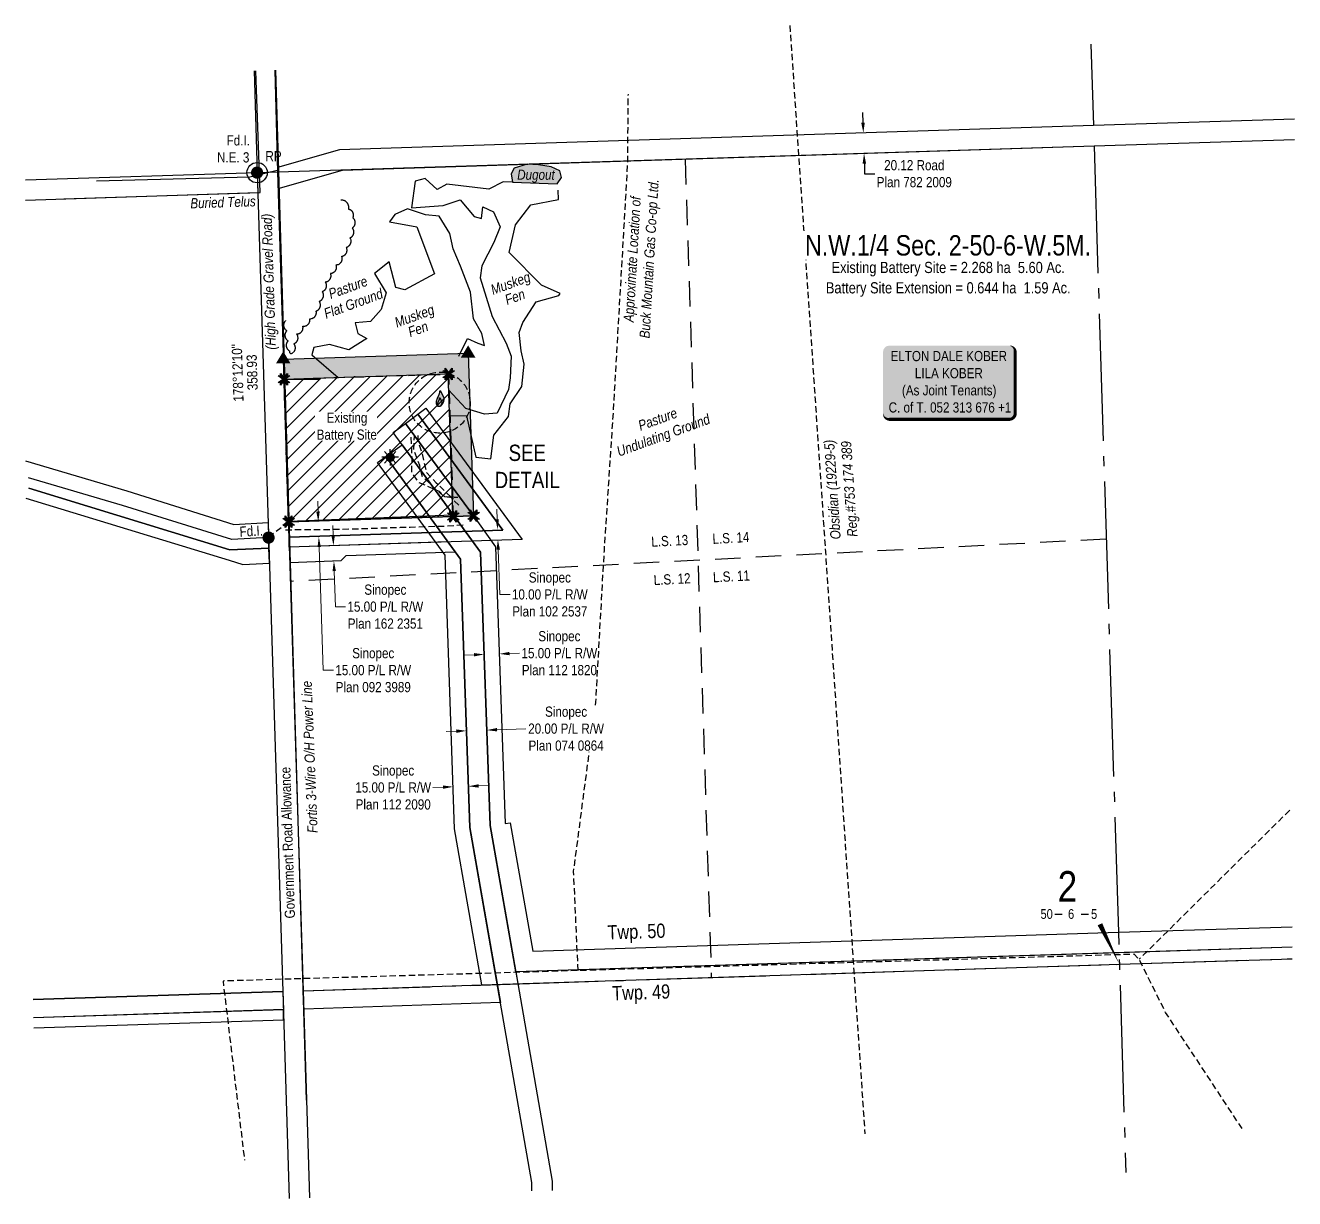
# Model space of a CAD drawing. Extents: x 644503 to 652397, y 5905214 to 5913330.
# Drawn here: x 647602 to 648850, y 5906292 to 5907445 of the extents above; entities that cross this region are included whole.
import ezdxf
from ezdxf.enums import TextEntityAlignment as Align

# ---------------------------------------------------------------- set-up
doc = ezdxf.new("R2010")
doc.units = 0
doc.header["$LTSCALE"] = 5
doc.header["$PDSIZE"] = 0.5
for name, pattern in [('0', [1, 1, 0]), ('foc-ACCESSROAD', [3.75, 2.5, -1.25]), ('foc-LSD', [8, 5, -3]), ('foc-QUARTERLINE', [33, 25, -3, 2, -3]), ('foc-TIELINE', [1.875, 1.25, -0.625]), ('UG_PIPE', [1.875, 1.25, -0.625])]:
    doc.linetypes.add(name, pattern=pattern)
for name, color, linetype in [('10', 1, 'Continuous'), ('35', 37, 'Continuous'), ('9', 3, 'Continuous'), ('AS-FENCE', 48, 'foc-FENCE'), ('AS-OWNER', 7, 'Continuous'), ('AS-PIPE-UG', 44, 'UG_PIPE'), ('AS-PIPE-UG-T', 44, 'Continuous'), ('AS-POWER', 104, 'foc-POWER'), ('AS-SYMBOL', 7, 'Continuous'), ('AS-TELEPHONE', 224, 'foc-TEL'), ('AS-TELEPHONE-T', 224, 'Continuous'), ('C-RW', 13, 'Continuous'), ('C-SYMBOL', 7, 'Continuous'), ('C-WS', 13, 'foc-ACCESSROAD'), ('C-WS-S', 13, 'Continuous'), ('D-TXT', 6, 'Continuous'), ('DETAIL-T', 7, 'Continuous'), ('L-AREAREQUIRED', 7, 'Continuous'), ('L-BD', 7, 'Continuous'), ('L-MON', 1, 'Continuous'), ('L-ROAD-T', 7, 'Continuous'), ('L-SEC', 7, 'Continuous'), ('L-SECLBL', 7, 'Continuous'), ('L-SECQ', 8, 'foc-QUARTERLINE'), ('L-SECTION-LSD', 7, 'foc-LSD'), ('L-TIE', 7, 'foc-TIELINE'), ('L-TITLEDB', 4, 'Continuous'), ('L-TITLEDB-T', 4, 'Continuous'), ('P-BUFFER-PURPLE', 187, 'foc-TIELINE'), ('P-PROPOSED', 10, 'Continuous'), ('P-PROPOSED-EXISTING-H', 59, 'Continuous'), ('P-PROPOSED-H', 21, 'Continuous'), ('T-BUSH', 110, '0'), ('T-BUSH-T', 110, 'Continuous'), ('T-WATER', 160, 'Continuous'), ('T-WATER-H', 133, 'Continuous'), ('T-WATER-T', 170, 'Continuous'), ('WETLAND', 143, 'Continuous')]:
    doc.layers.add(name, color=color, linetype=linetype)
for name, color, linetype, lineweight in [('C-AR-T', 13, 'Continuous', 9), ('C-WS-T', 13, 'Continuous', 9), ('T-TEXT', 48, 'Continuous', 18)]:
    doc.layers.add(name, color=color, linetype=linetype, lineweight=lineweight)
doc.styles.add('100L', font='ARIALN.TTF', dxfattribs={"height": 11})
doc.styles.add('175L', font='ARIALN.TTF', dxfattribs={"height": 20})
doc.styles.add('80', font='ARIALN.TTF', dxfattribs={"height": 10})
doc.styles.add('80CG', font='ARIALN.TTF', dxfattribs={"height": 10})
doc.styles.add('80L', font='ARIALN.TTF', dxfattribs={"height": 10})
doc.styles.add('80LS', font='ARIALNI.TTF', dxfattribs={"height": 10})
doc.styles.add('foc-LtypeFont', font='ARIALN.TTF', dxfattribs={"height": 7.35})
doc.styles.add('SIMPLEX', font='ARIALN.TTF')
doc.linetypes.add('foc-FENCE', pattern='A,10,-1,["X",foc-LtypeFont,S=0.2,R=0,X=-0.625,Y=-0.75],-1.24', length=12.24)
doc.linetypes.add('foc-POWER', pattern='A,6,-1,["P",foc-LtypeFont,S=0.2,R=0,X=-0.625,Y=-0.75],-1.24,4', length=12.24)
doc.linetypes.add('foc-POWER-NOLINE', pattern='A,0,-4,["P",foc-LtypeFont,S=0.2,R=0,X=-0.625,Y=-0.75],-8.24', length=12.24)
doc.linetypes.add('foc-TEL', pattern='A,2,-1,["T",foc-LtypeFont,S=0.2,R=0,X=-0.425,Y=-0.75],-1.24,8', length=12.24)
doc.dimstyles.new('Compass 5 000', dxfattribs={"dimscale": 5, "dimtxt": 9, "dimasz": 2, "dimexe": 0.2, "dimexo": 0.0625, "dimgap": 0.5, "dimtad": 0, "dimtih": 1, "dimtoh": 1, "dimzin": 0, "dimdsep": 46, "dimtxsty": '80CG', "dimcen": 0.1, "dimse1": 1, "dimse2": 1, "dimclrd": 256, "dimclrt": 256, "dimaunit": 1, "dimadec": 4, "dimazin": 0, "dimtfac": 0.06, "dimtofl": 0, "dimtmove": 0, "dimatfit": 1, "dimfxl": 0.2, "dimtolj": 1, "dimtzin": 0, "dimlwd": -1, "dimarcsym": 0})

# ---------------------------------------------------------------- blocks, each defined once
blk = doc.blocks.new('GAS')
h = blk.add_hatch(color=255)
h.dxf.hatch_style = 1
edge = h.paths.add_edge_path()
edge.add_arc((0, 0), 0.9, 0, 360)
for p, q in [((-0.81, 0), (-1.62, 0)), ((-0.57, 0.57), (-1.14, 1.14)), ((0, 0.81), (0, 1.62)), ((0.57, 0.57), (1.14, 1.14)), ((1.62, 0), (0.81, 0)), ((-0.57, -0.57), (-1.14, -1.14)), ((0, -0.81), (0, -1.62)), ((1.14, -1.14), (0.57, -0.57))]:
    blk.add_line(p, q)
blk.add_circle((0, 0), 0.8)
blk = doc.blocks.new('*D370')
at = {"layer": 'C-AR-T', "transparency": 16777216}
for p, q in [((648042.8, 5906826.3), (648032.8, 5906826)), ((648077.7, 5906827.6), (648087.6, 5906827.9))]:
    blk.add_line(p, q, dxfattribs=at)
for points in [[(648077.6, 5906829.2), (648077.7, 5906825.9), (648067.7, 5906827.2)], [(648042.7, 5906828), (648042.8, 5906824.7), (648052.8, 5906826.7)]]:
    blk.add_solid(points, dxfattribs=at)
at = {"layer": 'Defpoints', "color": 0, "transparency": 16777216}
for p in [(648052.8, 5906826.7), (648053.8, 5906796.2), (648068.7, 5906796.7)]:
    blk.add_point(p, dxfattribs=at)
at = {"layer": 'C-AR-T', "transparency": 16777216, "insert": (648126.7, 5906827.9), "char_height": 10, "attachment_point": 5, "style": '80CG'}
blk.add_mtext('\\A1;Sinopec\\P15.00 P/L R/W\\PPlan 112 1820', dxfattribs=at)
blk = doc.blocks.new('*D371')
at = {"layer": 'C-AR-T', "transparency": 16777216}
for p, q in [((648065.4, 5906752.7), (648093.8, 5906753.7)), ((648025.3, 5906751.3), (648015.4, 5906750.9))]:
    blk.add_line(p, q, dxfattribs=at)
for points in [[(648065.3, 5906754.4), (648065.4, 5906751), (648055.4, 5906752.3)], [(648025.3, 5906753), (648025.4, 5906749.6), (648035.3, 5906751.6)]]:
    blk.add_solid(points, dxfattribs=at)
at = {"layer": 'Defpoints', "color": 0, "transparency": 16777216}
for p in [(648035.3, 5906751.6), (648035.9, 5906734.9), (648056, 5906735.6)]:
    blk.add_point(p, dxfattribs=at)
at = {"layer": 'C-AR-T', "transparency": 16777216, "insert": (648133.3, 5906753.7), "char_height": 10, "attachment_point": 5, "style": '80CG', "bg_fill": 3, "box_fill_scale": 1.1, "bg_fill_color": 256, "bg_fill_true_color": 13158600, "bg_fill_transparency": 0}
blk.add_mtext('\\A1;Sinopec\\P20.00 P/L R/W\\PPlan 074 0864', dxfattribs=at)
blk = doc.blocks.new('*D372')
at = {"layer": 'C-AR-T', "transparency": 16777216}
for p, q in [((648012.4, 5906696.2), (648002.4, 5906695.9)), ((648047.3, 5906697.4), (648057.2, 5906697.8))]:
    blk.add_line(p, q, dxfattribs=at)
for points in [[(648012.3, 5906697.9), (648012.4, 5906694.6), (648022.4, 5906696.6)], [(648047.2, 5906699.1), (648047.3, 5906695.8), (648037.3, 5906697.1)]]:
    blk.add_solid(points, dxfattribs=at)
at = {"layer": 'Defpoints', "color": 0, "transparency": 16777216}
for p in [(648022.4, 5906696.6), (648023.3, 5906669.4), (648038.2, 5906670)]:
    blk.add_point(p, dxfattribs=at)
at = {"layer": 'C-AR-T', "transparency": 16777216, "insert": (647963.3, 5906695.9), "char_height": 10, "attachment_point": 5, "style": '80CG'}
blk.add_mtext('\\A1;Sinopec\\P15.00 P/L R/W\\PPlan 112 2090', dxfattribs=at)
blk = doc.blocks.new('*D373')
at = {"layer": 'C-AR-T', "transparency": 16777216}
for p, q in [((647889.4, 5906967.2), (647889.1, 5906977.2)), ((647890.6, 5906932.2), (647894.6, 5906811.2)), ((647894.6, 5906811.2), (647904.6, 5906811.2))]:
    blk.add_line(p, q, dxfattribs=at)
for points in [[(647891.1, 5906967.2), (647887.7, 5906967.1), (647889.7, 5906957.2)], [(647892.2, 5906932.3), (647888.9, 5906932.2), (647890.2, 5906942.2)]]:
    blk.add_solid(points, dxfattribs=at)
at = {"layer": 'Defpoints', "color": 0, "transparency": 16777216}
for p in [(647960.1, 5906959.5), (647890.2, 5906942.2), (647960.6, 5906944.6)]:
    blk.add_point(p, dxfattribs=at)
at = {"layer": 'C-AR-T', "transparency": 16777216, "insert": (647943.7, 5906811.2), "char_height": 10, "attachment_point": 5, "style": '80CG'}
blk.add_mtext('\\A1;Sinopec\\P15.00 P/L R/W\\PPlan 092 3989', dxfattribs=at)
blk = doc.blocks.new('*D374')
at = {"layer": 'C-AR-T', "transparency": 16777216}
for p, q in [((648065.5, 5906959.4), (648065.2, 5906969.4)), ((648066.6, 5906929.5), (648068.2, 5906885.6)), ((648068.2, 5906885.6), (648078.2, 5906885.6))]:
    blk.add_line(p, q, dxfattribs=at)
for points in [[(648067.2, 5906959.4), (648063.9, 5906959.3), (648065.9, 5906949.4)], [(648068.3, 5906929.6), (648064.9, 5906929.5), (648066.2, 5906939.5)]]:
    blk.add_solid(points, dxfattribs=at)
at = {"layer": 'Defpoints', "color": 0, "transparency": 16777216}
for p in [(648004.5, 5906947.2), (648004.8, 5906937.3), (648066.2, 5906939.5)]:
    blk.add_point(p, dxfattribs=at)
at = {"layer": 'C-AR-T', "transparency": 16777216, "insert": (648117.3, 5906885.6), "char_height": 10, "attachment_point": 5, "style": '80CG'}
blk.add_mtext('\\A1;Sinopec\\P10.00 P/L R/W\\PPlan 102 2537', dxfattribs=at)
blk = doc.blocks.new('fdia')
at = {"color": 255, "const_width": 1}
blk.add_lwpolyline([(-0.5, 0, 1), (0.5, 0, 1)], format="xyb", close=True, dxfattribs=at)
blk = doc.blocks.new('Fdiaa')
blk.add_blockref('fdia', (0, 0))
blk = doc.blocks.new('fdib')
at = {"color": 1, "const_width": 1.6}
blk.add_lwpolyline([(-0.4, 0, 1), (0.4, 0, 1)], format="xyb", close=True, dxfattribs=at)
at = {"color": 1}
blk.add_circle((0, 0), 0.8, dxfattribs=at)
blk = doc.blocks.new('Fdibb')
blk.add_blockref('fdib', (0, 0))
blk = doc.blocks.new('fdicc')
for name in ['Fdibb', 'Fdiaa']:
    blk.add_blockref(name, (0, 0))
blk = doc.blocks.new('FDI')
blk.add_blockref('fdicc', (0, 0))
blk = doc.blocks.new('L-SECLBL')
at = {"layer": '9', "color": 7}
for p, q in [((-5.1, -27.8), (-12.3, -27.8)), ((20.7, -27.8), (13.5, -27.8))]:
    blk.add_line(p, q, dxfattribs=at)
at = {"layer": '10', "color": 2, "style": 'SIMPLEX'}
blk.add_attdef('SEC', text='', height=30, dxfattribs=at).set_placement((0, 0), align=Align.MIDDLE)
at = {"layer": '10', "color": 5, "style": '80L'}
blk.add_attdef('TWP', text='', height=9.5, dxfattribs=at).set_placement((-14.4, -27.4), align=Align.MIDDLE_RIGHT)
blk.add_attdef('RGE', text='', height=9.5, dxfattribs=at).set_placement((3.6, -27.4), align=Align.MIDDLE_CENTER)
blk.add_attdef('MER', text='', height=9.5, dxfattribs=at).set_placement((23.2, -27.4), align=Align.MIDDLE_LEFT)
blk = doc.blocks.new('*U380')
h = blk.add_hatch(color=59)
edge = h.paths.add_edge_path()
edge.add_line((-59, -37), (59, -37))
edge.add_arc((59, -31), 6, 270, 360)
edge.add_line((65, -31), (65, 29.5))
edge.add_arc((59, 29.5), 6, 0, 90)
edge.add_line((59, 35.5), (-59, 35.5))
edge.add_arc((-59, 29.5), 6, 90, 180)
edge.add_line((-65, 29.5), (-65, -31))
edge.add_arc((-59, -31), 6, 180, 270)
at = {"color": 1, "flags": 128}
blk.add_lwpolyline([(-59, -37, 3, 3, 0), (59, -37, 3, 3, 0.414214), (65, -31, 3, 3, 0), (65, 29.5, 3, 0, 0.414214), (59, 35.5, 0, 0, 0), (-59, 35.5, 0, 0, 0.414214), (-65, 29.5, 0, 0, 0), (-65, -31, 0, 3, 0.414214)], format="xyseb", close=True, dxfattribs=at)
blk.add_lwpolyline([(-47.7, -11.7, 0, 7.5, 0), (0, 0, 0, 0, 0)], format="xyseb", dxfattribs=at)
at = {"color": 1, "style": '80'}
blk.add_attdef('ENTER_TEXT_001', (-36, -5), '', height=10, dxfattribs=at)
blk = doc.blocks.new('*D381')
at = {"layer": 'C-AR-T', "transparency": 16777216}
for p, q in [((647904.2, 5906943.4), (647903.9, 5906953.4)), ((647905.4, 5906908.6), (647906.5, 5906873.6)), ((647906.5, 5906873.6), (647916.5, 5906873.6))]:
    blk.add_line(p, q, dxfattribs=at)
for points in [[(647905.9, 5906943.4), (647902.6, 5906943.3), (647904.6, 5906933.4)], [(647907, 5906908.6), (647903.7, 5906908.5), (647905, 5906918.6)]]:
    blk.add_solid(points, dxfattribs=at)
at = {"layer": 'Defpoints', "color": 0, "transparency": 16777216}
for p in [(647899.3, 5906933.2), (647899.8, 5906918.4), (647905, 5906918.6)]:
    blk.add_point(p, dxfattribs=at)
at = {"layer": 'C-AR-T', "transparency": 16777216, "insert": (647955.6, 5906873.6), "char_height": 10, "attachment_point": 5, "style": '80CG'}
blk.add_mtext('\\A1;Sinopec\\P15.00 P/L R/W\\PPlan 162 2351', dxfattribs=at)
blk = doc.blocks.new('*U392')
at = {"layer": '35', "color": 3}
blk.add_circle((0, 0), 10, dxfattribs=at)
at = {"layer": '35', "color": 3, "style": '80'}
blk.add_attdef('RP_001', (8.2, 11.2), '', height=10, dxfattribs=at)
blk = doc.blocks.new('*D393')
at = {"layer": 'Defpoints', "color": 0, "transparency": 16777216}
for p in [(648414.3, 5907338.8), (648414.9, 5907318.7), (648426.2, 5907319.1)]:
    blk.add_point(p, dxfattribs=at)
at = {"layer": 'L-TITLEDB-T', "transparency": 16777216}
for p, q in [((648425.2, 5907349.2), (648424.9, 5907359.2)), ((648426.5, 5907309.1), (648426.8, 5907299.1)), ((648426.8, 5907299.1), (648436.8, 5907299.1))]:
    blk.add_line(p, q, dxfattribs=at)
for points in [[(648426.9, 5907349.2), (648423.5, 5907349.1), (648425.5, 5907339.2)], [(648428.2, 5907309.1), (648424.8, 5907309), (648426.2, 5907319.1)]]:
    blk.add_solid(points, dxfattribs=at)
at = {"layer": 'L-TITLEDB-T', "transparency": 16777216, "insert": (648475.6, 5907299.1), "char_height": 10, "attachment_point": 5, "style": '80CG'}
blk.add_mtext('\\A1;20.12 Road\\PPlan 782 2009', dxfattribs=at)
blk = doc.blocks.new('FLARE')
h = blk.add_hatch(color=255)
h.dxf.hatch_style = 1
h.paths.add_polyline_path([(0.16, 2.41, 0.114147), (0.13, 2.43), (0.11, 2.44, 0.261551), (0.01, 2.42), (0, 2.41, 0.131268), (-0.03, 2.37), (-0.04, 2.35, 0.041497), (-0.05, 2.33), (-0.05, 2.29, 0.015174), (-0.05, 2.29), (-0.06, 2.24, 0.004376), (-0.06, 2.24), (-0.07, 2.18), (-0.08, 2.11), (-0.09, 2.05), (-0.1, 1.98), (-0.12, 1.91), (-0.14, 1.83), (-0.17, 1.76), (-0.19, 1.68), (-0.22, 1.61), (-0.26, 1.53), (-0.29, 1.46), (-0.32, 1.39), (-0.36, 1.32), (-0.39, 1.25, 0.000505), (-0.39, 1.25), (-0.43, 1.18, 0.002398), (-0.43, 1.18), (-0.46, 1.1, 0.004177), (-0.46, 1.1), (-0.5, 1.03, 0.005735), (-0.5, 1.03), (-0.53, 0.95, 0.006994), (-0.53, 0.95), (-0.56, 0.87, 0.00791), (-0.57, 0.87), (-0.6, 0.78, 0.008323), (-0.6, 0.78), (-0.63, 0.69, 0.008095), (-0.63, 0.68), (-0.66, 0.59, 0.008067), (-0.66, 0.59), (-0.68, 0.49, 0.008387), (-0.68, 0.49), (-0.7, 0.39, 0.009056), (-0.71, 0.38), (-0.72, 0.28, 0.010123), (-0.72, 0.28), (-0.74, 0.18, 0.011689), (-0.74, 0.18), (-0.75, 0.08, 0.013925), (-0.75, 0.08), (-0.75, -0.02, 0.016488), (-0.75, -0.02), (-0.75, -0.11, 0.017255), (-0.75, -0.12), (-0.74, -0.2, 0.01735), (-0.74, -0.2), (-0.73, -0.28, 0.017311), (-0.73, -0.29), (-0.71, -0.36, 0.01715), (-0.71, -0.36), (-0.69, -0.43, 0.016886), (-0.69, -0.44), (-0.66, -0.5, 0.016546), (-0.66, -0.5), (-0.63, -0.56, 0.016164), (-0.63, -0.56), (-0.6, -0.61, 0.016329), (-0.6, -0.62), (-0.57, -0.66, 0.018828), (-0.57, -0.67), (-0.54, -0.71, 0.022087), (-0.53, -0.71), (-0.5, -0.75, 0.025345), (-0.49, -0.76), (-0.46, -0.78, 0.028234), (-0.45, -0.79), (-0.42, -0.82, 0.030298), (-0.41, -0.82), (-0.37, -0.84, 0.031129), (-0.36, -0.85), (-0.32, -0.86, 0.030544), (-0.31, -0.87), (-0.27, -0.88, 0.028465), (-0.26, -0.88), (-0.22, -0.89, 0.025311), (-0.21, -0.89), (-0.16, -0.89, 0.02283), (-0.15, -0.89), (-0.11, -0.89, 0.021226), (-0.1, -0.89), (-0.05, -0.88, 0.020401), (-0.04, -0.88), (0, -0.87, 0.020299), (0.01, -0.87), (0.05, -0.85, 0.020911), (0.06, -0.85), (0.11, -0.83, 0.022277), (0.11, -0.83), (0.15, -0.81, 0.023712), (0.16, -0.8), (0.2, -0.78, 0.022408), (0.21, -0.78), (0.24, -0.75, 0.01993), (0.25, -0.74), (0.28, -0.72, 0.017146), (0.28, -0.71), (0.31, -0.68, 0.014211), (0.32, -0.68), (0.35, -0.64, 0.011221), (0.35, -0.64), (0.37, -0.61, 0.008212), (0.38, -0.61), (0.4, -0.57, 0.005172), (0.4, -0.57), (0.42, -0.54, 0.002523), (0.43, -0.54), (0.45, -0.5, 0.001671), (0.45, -0.5), (0.47, -0.47, 0.001229), (0.47, -0.47), (0.49, -0.44, 0.00075), (0.49, -0.44), (0.51, -0.41, 0.00026), (0.51, -0.41), (0.54, -0.37), (0.56, -0.34), (0.58, -0.3), (0.61, -0.27), (0.63, -0.23, 0.001311), (0.63, -0.23), (0.66, -0.19, 0.003726), (0.66, -0.19), (0.69, -0.15, 0.006065), (0.69, -0.14), (0.72, -0.1, 0.008452), (0.72, -0.1), (0.74, -0.05, 0.010991), (0.75, -0.05), (0.77, 0, 0.013767), (0.77, 0), (0.79, 0.05, 0.016839), (0.8, 0.05), (0.81, 0.1, 0.019104), (0.82, 0.11), (0.83, 0.15, 0.016987), (0.83, 0.16), (0.84, 0.21, 0.013636), (0.84, 0.21), (0.85, 0.26, 0.010244), (0.85, 0.27), (0.86, 0.31, 0.006846), (0.86, 0.32), (0.86, 0.37, 0.003419), (0.86, 0.37), (0.86, 0.41), (0.87, 0.46), (0.87, 0.5), (0.88, 0.54), (0.88, 0.59), (0.89, 0.63, 0.001278), (0.89, 0.63), (0.89, 0.67, 0.004735), (0.89, 0.67), (0.9, 0.71, 0.008354), (0.9, 0.72), (0.9, 0.76, 0.012059), (0.9, 0.76), (0.9, 0.8, 0.015712), (0.9, 0.81), (0.9, 0.85, 0.018457), (0.9, 0.85), (0.9, 0.89, 0.018102), (0.9, 0.9), (0.89, 0.94, 0.016533), (0.89, 0.95), (0.88, 0.99, 0.014576), (0.88, 0.99), (0.87, 1.03, 0.012435), (0.86, 1.04), (0.85, 1.08, 0.010283), (0.85, 1.09), (0.83, 1.13, 0.00824), (0.83, 1.13), (0.81, 1.18, 0.00638), (0.81, 1.18), (0.78, 1.23, 0.004735), (0.78, 1.23), (0.76, 1.29, 0.003388), (0.75, 1.29), (0.73, 1.34, 0.002345), (0.73, 1.34), (0.7, 1.4, 0.001492), (0.7, 1.4), (0.67, 1.46, 0.000746), (0.67, 1.46), (0.63, 1.51), (0.6, 1.57), (0.57, 1.62), (0.55, 1.68), (0.52, 1.73), (0.49, 1.78), (0.47, 1.83), (0.45, 1.87), (0.42, 1.92), (0.4, 1.97), (0.38, 2.02), (0.35, 2.08, 0.000332), (0.35, 2.08), (0.33, 2.13, 0.001849), (0.33, 2.13), (0.3, 2.19, 0.0038), (0.3, 2.19), (0.27, 2.24, 0.006473), (0.27, 2.24), (0.25, 2.29, 0.010865), (0.24, 2.3), (0.22, 2.34, 0.019524), (0.22, 2.34), (0.19, 2.38, 0.041077), (0.18, 2.39)])
at = {"color": 48, "flags": 128}
for points in [[(0.11, -0.72), (0.07, -0.74), (0.03, -0.76), (-0.02, -0.77), (-0.07, -0.78), (-0.11, -0.79), (-0.16, -0.79), (-0.2, -0.79), (-0.25, -0.78), (-0.29, -0.77), (-0.32, -0.76), (-0.36, -0.74), (-0.4, -0.71), (-0.43, -0.68), (-0.46, -0.65), (-0.49, -0.61), (-0.52, -0.56), (-0.54, -0.51), (-0.57, -0.46), (-0.59, -0.4), (-0.61, -0.33), (-0.63, -0.26), (-0.64, -0.19), (-0.65, -0.11), (-0.65, -0.02), (-0.65, 0.07), (-0.64, 0.17), (-0.63, 0.27), (-0.61, 0.36), (-0.58, 0.46), (-0.56, 0.56), (-0.53, 0.66), (-0.5, 0.75), (-0.47, 0.83), (-0.44, 0.91), (-0.41, 0.99), (-0.37, 1.06), (-0.34, 1.13), (-0.3, 1.2), (-0.27, 1.27), (-0.23, 1.34), (-0.2, 1.42), (-0.16, 1.49), (-0.13, 1.57), (-0.1, 1.65), (-0.07, 1.73), (-0.04, 1.8), (-0.02, 1.88), (0, 1.96), (0.01, 2.03), (0.02, 2.1), (0.03, 2.17), (0.04, 2.22), (0.05, 2.27), (0.05, 2.31), (0.06, 2.34), (0.08, 2.35), (0.09, 2.34), (0.11, 2.32), (0.13, 2.29), (0.16, 2.25), (0.18, 2.2), (0.21, 2.14), (0.24, 2.09), (0.26, 2.03), (0.29, 1.98), (0.31, 1.93), (0.33, 1.88), (0.36, 1.83), (0.38, 1.78), (0.41, 1.73), (0.43, 1.68), (0.46, 1.63), (0.49, 1.58), (0.52, 1.52), (0.55, 1.47), (0.58, 1.41), (0.61, 1.35), (0.64, 1.3), (0.67, 1.24), (0.69, 1.19), (0.72, 1.14), (0.74, 1.09), (0.75, 1.05), (0.77, 1), (0.78, 0.96), (0.79, 0.92), (0.8, 0.88), (0.8, 0.84), (0.8, 0.8), (0.8, 0.76), (0.8, 0.72), (0.79, 0.68), (0.79, 0.64), (0.78, 0.6), (0.78, 0.56), (0.77, 0.51), (0.77, 0.47), (0.76, 0.42), (0.76, 0.37), (0.76, 0.33), (0.75, 0.28), (0.74, 0.23), (0.73, 0.18), (0.72, 0.13), (0.7, 0.09), (0.68, 0.04), (0.66, 0), (0.63, -0.05), (0.61, -0.09), (0.58, -0.13), (0.55, -0.17), (0.53, -0.21), (0.5, -0.25), (0.48, -0.28), (0.45, -0.32), (0.43, -0.35), (0.41, -0.38), (0.39, -0.42), (0.37, -0.45), (0.34, -0.48), (0.32, -0.51), (0.3, -0.55), (0.27, -0.58), (0.24, -0.61), (0.21, -0.64), (0.18, -0.67), (0.15, -0.7)], [(0.02, -0.75), (-0.01, -0.76), (-0.03, -0.77), (-0.05, -0.78), (-0.08, -0.78), (-0.11, -0.79), (-0.13, -0.79), (-0.16, -0.79), (-0.18, -0.78), (-0.2, -0.78), (-0.23, -0.77), (-0.25, -0.76), (-0.26, -0.74), (-0.28, -0.73), (-0.3, -0.71), (-0.32, -0.69), (-0.33, -0.66), (-0.35, -0.63), (-0.36, -0.6), (-0.37, -0.57), (-0.39, -0.53), (-0.4, -0.49), (-0.4, -0.45), (-0.41, -0.41), (-0.41, -0.36), (-0.41, -0.31), (-0.4, -0.25), (-0.39, -0.2), (-0.38, -0.14), (-0.37, -0.09), (-0.36, -0.03), (-0.34, 0.02), (-0.32, 0.07), (-0.31, 0.12), (-0.29, 0.16), (-0.27, 0.21), (-0.25, 0.25), (-0.23, 0.29), (-0.21, 0.33), (-0.19, 0.37), (-0.17, 0.41), (-0.15, 0.45), (-0.14, 0.49), (-0.12, 0.53), (-0.1, 0.58), (-0.08, 0.62), (-0.07, 0.66), (-0.06, 0.71), (-0.05, 0.75), (-0.04, 0.79), (-0.03, 0.83), (-0.03, 0.87), (-0.02, 0.9), (-0.02, 0.93), (-0.01, 0.95), (-0.01, 0.96), (0, 0.97), (0.01, 0.96), (0.02, 0.95), (0.03, 0.94), (0.04, 0.91), (0.06, 0.88), (0.07, 0.86), (0.09, 0.82), (0.1, 0.79), (0.12, 0.76), (0.13, 0.74), (0.14, 0.71), (0.16, 0.68), (0.17, 0.65), (0.18, 0.63), (0.2, 0.6), (0.21, 0.57), (0.23, 0.54), (0.25, 0.51), (0.26, 0.47), (0.28, 0.44), (0.3, 0.41), (0.31, 0.38), (0.33, 0.35), (0.34, 0.32), (0.36, 0.29), (0.37, 0.27), (0.38, 0.24), (0.39, 0.22), (0.39, 0.19), (0.4, 0.17), (0.4, 0.15), (0.41, 0.13), (0.41, 0.1), (0.41, 0.08), (0.4, 0.06), (0.4, 0.04), (0.4, 0.01), (0.39, -0.01), (0.39, -0.03), (0.39, -0.06), (0.39, -0.08), (0.38, -0.11), (0.38, -0.14), (0.38, -0.16), (0.38, -0.19), (0.37, -0.22), (0.37, -0.24), (0.36, -0.27), (0.35, -0.3), (0.34, -0.32), (0.32, -0.35), (0.31, -0.37), (0.3, -0.4), (0.28, -0.42), (0.27, -0.44), (0.25, -0.46), (0.24, -0.48), (0.22, -0.5), (0.21, -0.52), (0.2, -0.54), (0.19, -0.56), (0.17, -0.58), (0.16, -0.6), (0.15, -0.61), (0.14, -0.63), (0.12, -0.65), (0.11, -0.67), (0.09, -0.69), (0.08, -0.7), (0.06, -0.72), (0.04, -0.74)]]:
    blk.add_lwpolyline(points, close=True, dxfattribs=at)
blk = doc.blocks.new('TEMP')
h = blk.add_hatch(color=255)
h.dxf.hatch_style = 1
h.paths.add_polyline_path([(0, 0.25), (-0.67, 1.15), (-0.67, 0.67), (-1.15, 0.67), (-0.25, 0), (-1.15, -0.67), (-0.67, -0.67), (-0.67, -1.15), (0, -0.25), (0.67, -1.15), (0.67, -0.67), (1.15, -0.67), (0.25, 0), (1.15, 0.67), (0.67, 0.67), (0.67, 1.15)])
h.paths.add_polyline_path([(0.57, 0.85), (0.57, 0.57), (0.85, 0.57), (0.08, 0), (0.85, -0.57), (0.57, -0.57), (0.57, -0.85), (0, -0.08), (-0.57, -0.85), (-0.57, -0.57), (-0.85, -0.57), (-0.08, 0), (-0.85, 0.57), (-0.57, 0.57), (-0.57, 0.85), (0, 0.08)], flags=16)
h = blk.add_hatch(color=1)
h.dxf.hatch_style = 1
h.paths.add_polyline_path([(0, 0.08), (-0.57, 0.85), (-0.57, 0.57), (-0.85, 0.57), (-0.08, 0), (-0.85, -0.57), (-0.57, -0.57), (-0.57, -0.85), (0, -0.08), (0.57, -0.85), (0.57, -0.57), (0.85, -0.57), (0.08, 0), (0.85, 0.57), (0.57, 0.57), (0.57, 0.85)])
at = {"color": 1}
for p, q in [((-0.08, 0), (0.08, 0)), ((0, 0.08), (0, -0.08))]:
    blk.add_line(p, q, dxfattribs=at)
at = {"color": 255, "flags": 128}
blk.add_lwpolyline([(-0.25, 0), (-1.15, 0.67), (-0.67, 0.67), (-0.67, 1.15), (0, 0.25), (0.67, 1.15), (0.67, 0.67), (1.15, 0.67), (0.25, 0), (1.15, -0.67), (0.67, -0.67), (0.67, -1.15), (0, -0.25), (-0.67, -1.15), (-0.67, -0.67), (-1.15, -0.67)], close=True, dxfattribs=at)
at = {"color": 1, "flags": 128}
blk.add_lwpolyline([(-0.08, 0), (-0.85, 0.57), (-0.57, 0.57), (-0.57, 0.85), (0, 0.08), (0.57, 0.85), (0.57, 0.57), (0.85, 0.57), (0.08, 0), (0.85, -0.57), (0.57, -0.57), (0.57, -0.85), (0, -0.08), (-0.57, -0.85), (-0.57, -0.57), (-0.85, -0.57)], close=True, dxfattribs=at)
blk = doc.blocks.new('STRIA')
blk.add_hatch(color=255).paths.add_polyline_path([(-0.04, 1.52), (-1.47, -0.87), (1.39, -0.87)])
blk = doc.blocks.new('STRIAA')
blk.add_blockref('STRIA', (0, 0))
blk = doc.blocks.new('STRIB')
at = {"color": 1}
blk.add_solid([(-1.12, -0.67), (-0.04, 1.13), (1.04, -0.67)], dxfattribs=at)
blk = doc.blocks.new('STRIBB')
blk.add_blockref('STRIB', (0, 0))
blk = doc.blocks.new('STRICC')
for name in ['STRIAA', 'STRIBB']:
    blk.add_blockref(name, (0, 0))
blk = doc.blocks.new('fdspike')
blk.add_blockref('STRICC', (0, 0))

msp = doc.modelspace()

# ---------------------------------------------------------------- hatches: boundary and pattern name
at = {"layer": 'P-PROPOSED-EXISTING-H'}
h = msp.add_hatch(dxfattribs=at)
h.set_pattern_fill('ANSI31', color=256, scale=3.499118, style=0)
h.set_pattern_definition([(45, (163.218, 1488.149), (-7.85574451, 7.85574451), [])])
h.paths.add_polyline_path([(647860.409, 5906957.075), (647855.926, 5907097.15), (648017.833, 5907102.176), (648022.333, 5906962.283)])
at = {"layer": 'P-PROPOSED-H'}
h = msp.add_hatch(color=256, dxfattribs=at)
h.dxf.hatch_style = 1
h.paths.add_polyline_path([(648037.175, 5907122.803), (647855.394, 5907116.956), (647856.015, 5907097.153), (648017.833, 5907102.176), (648022.333, 5906962.283), (648042.318, 5906962.926)])
at = {"layer": 'T-WATER-H'}
h = msp.add_hatch(color=256, dxfattribs=at)
h.dxf.hatch_style = 1
h.paths.add_polyline_path([(648124.64, 5907289.223), (648128.79, 5907295.459), (648127.031, 5907302.057), (648118.657, 5907305.89), (648106.069, 5907307.935), (648095.033, 5907308.572), (648082.083, 5907304.587), (648079.248, 5907298.906), (648080.444, 5907290.771)])

# ---------------------------------------------------------------- linework, layer by layer
at = {"layer": 'AS-FENCE', "flags": 128}
for points in [[(647855.926, 5907097.15), (647924.732, 5907099.38)], [(648021.55, 5906963.386), (647937.006, 5906960.221), (647935.786, 5906960.209), (647860.907, 5906957.275), (647858.928, 5907016.378), (647858.7, 5907025.465), (647856.334, 5907085.31), (647856.164, 5907094.532), (647855.926, 5907097.15)], [(647925.892, 5907099.423), (647924.732, 5907099.38)], [(647925.892, 5907099.423), (648017.075, 5907102.409)], [(648017.075, 5907102.409), (648019.49, 5907026.898), (648019.491, 5907025.664), (648021.55, 5906963.386)]]:
    msp.add_lwpolyline(points, dxfattribs=at)
at = {"layer": 'AS-PIPE-UG', "flags": 128}
for points in [[(648353.203, 5907444.86), (648427.021, 5906355.429)], [(648145.113, 5906515.956), (648140.718, 5906613.355), (648162.51, 5906779.735), (648170.907, 5906928.58), (648179.872, 5907065.615), (648193.863, 5907308.238), (648194.481, 5907377.37)], [(648027.907, 5906973.349), (648019.525, 5906981.38), (648013.437, 5906981.451), (648005.883, 5906988.315), (647999.58, 5906994.293), (647992.192, 5907000.992), (647989.472, 5907012.215), (647983.51, 5907027.551), (647984.188, 5907040.732)], [(647987.532, 5907041.92), (647988.03, 5907035.588), (647991.323, 5907025.222), (647996.01, 5907005.459), (648005.545, 5906995.478), (648015.222, 5906986.159), (648020.38, 5906981.018), (648026.881, 5906981.207)], [(647980.644, 5907040.035), (647981.181, 5907032.725), (647981.615, 5907019.383), (647981.253, 5907005.241), (647988.125, 5906995.971), (648008.519, 5906986.975), (648013.757, 5906981.792), (648019.098, 5906981.366)], [(647857.29, 5906949.078), (647874.818, 5906949.562), (647898.611, 5906949.513), (647927.913, 5906950.221), (647970.55, 5906951.601), (647979.875, 5906951.755), (647986.781, 5906952.151), (647993.625, 5906952.397), (648015.361, 5906952.854), (648034.047, 5906954.348)], [(648844.697, 5906673.613), (648696.691, 5906527.071)], [(648797.985, 5906360.649), (648722.68, 5906474.772), (648696.691, 5906527.071), (648691.865, 5906531.984), (647796.017, 5906505.722), (647817.106, 5906329.66)]]:
    msp.add_lwpolyline(points, dxfattribs=at)
at = {"layer": 'AS-POWER', "linetype": 'foc-POWER-NOLINE', "flags": 128}
msp.add_lwpolyline([(647878.131, 5906388.558), (647848.002, 5907400.774)], dxfattribs=at)
at = {"layer": 'AS-POWER', "flags": 128}
for points in [[(647671.485, 5907292.012), (647822.306, 5907295.984), (647850.624, 5907303.054)], [(647856.106, 5907097.194), (647891.596, 5907097.194)]]:
    msp.add_lwpolyline(points, dxfattribs=at)
at = {"layer": 'AS-TELEPHONE', "flags": 128}
msp.add_lwpolyline([(647639.558, 5907274.338), (647832.694, 5907280.725), (647828.136, 5907400.14)], dxfattribs=at)
at = {"layer": 'C-RW', "flags": 128}
for points in [[(647861.197, 5906931.935), (647860.998, 5906942.03), (648071.068, 5906948.838), (647987.513, 5907062.657), (647995.471, 5907068.758), (648090.182, 5906939.538)], [(647860.998, 5906942.03), (647860.409, 5906957.075), (648042.223, 5906962.923), (647975.407, 5907053.753), (647987.513, 5907062.657), (648071.068, 5906948.838)], [(647874.868, 5906496.103), (648050.455, 5906502.076), (648023.733, 5906655.213), (648014.332, 5906924.292), (647947.916, 5907015.191), (647955.979, 5907021.083), (648029.382, 5906920.459), (648038.682, 5906656.764), (648068.747, 5906484.554), (647875.428, 5906478.115)], [(648017.159, 5906937.215), (647861.197, 5906931.935), (647861.668, 5906916.945), (647912.071, 5906918.869), (647917.221, 5906924.034), (648024.29, 5906927.44)]]:
    msp.add_lwpolyline(points, close=True, dxfattribs=at)
for points in [[(648099.479, 5906299.384), (648099.596, 5906307.862), (648038.682, 5906656.764), (648029.382, 5906920.459), (647955.979, 5907021.083), (647972.125, 5907032.654), (648023.576, 5906962.323), (648049.202, 5906927.218), (648058.703, 5906658.485), (648085.767, 5906503.16), (648119.597, 5906309.206), (648119.471, 5906300.01)], [(647601.927, 5907016.885), (647701.52, 5906987.51), (647806.683, 5906954.521), (647840.306, 5906956.472), (647840.776, 5906941.492), (647804.686, 5906939.475), (647697.181, 5906973.158), (647604.906, 5907000.371)], [(647604.998, 5906989.919), (647802.74, 5906929.595), (647841.101, 5906931.13), (647840.776, 5906941.492), (647804.686, 5906939.475), (647697.181, 5906973.158), (647604.906, 5907000.371)], [(647602.081, 5906980.357), (647802.056, 5906919.351), (647815.654, 5906915.012), (647841.567, 5906916.279), (647841.101, 5906931.13), (647802.74, 5906929.595), (647604.998, 5906989.919)], [(648847.132, 5906538.884), (648676.916, 5906533.536), (648083.776, 5906514.632), (648085.767, 5906503.16)], [(648050.455, 5906502.076), (648677.267, 5906522.216), (648847.099, 5906527.556)], [(647609.417, 5906487.63), (647854.766, 5906495.483), (647855.329, 5906477.49), (647609.576, 5906469.641)], [(647609.9, 5906459.649), (647855.611, 5906467.629), (647855.325, 5906477.623), (647609.576, 5906469.641)]]:
    msp.add_lwpolyline(points, dxfattribs=at)
at = {"layer": 'C-WS', "flags": 128}
msp.add_lwpolyline([(647860.409, 5906957.075), (647855.926, 5907097.15), (648017.833, 5907102.176), (648022.333, 5906962.283)], close=True, dxfattribs=at)
at = {"layer": 'L-SEC'}
msp.add_line((647829.526, 5907300.159), (648652.29, 5907326.395), dxfattribs=at)
at = {"layer": 'L-SEC', "flags": 128}
for points in [[(647826.794, 5907400.098), (647829.526, 5907300.159), (647854.766, 5906495.483), (647860.943, 5906291.909)], [(647846.896, 5907400.739), (647849.629, 5907300.749), (647874.868, 5906496.103), (647881.045, 5906292.519)], [(647854.766, 5906495.483), (647609.417, 5906487.63)]]:
    msp.add_lwpolyline(points, dxfattribs=at)
at = {"layer": 'L-SECLBL', "flags": 128}
msp.add_lwpolyline([(648677.267, 5906522.216, 0, 4.999, 0), (648658.116, 5906561.504, 0, 0, 0)], format="xyseb", dxfattribs=at)
at = {"layer": 'L-SECQ', "flags": 128}
for points in [[(648649.17, 5907426.321), (648651.662, 5907346.497)], [(648652.29, 5907326.395), (648676.292, 5906553.588), (648677.267, 5906522.216), (648683.585, 5906317.687)], [(647874.868, 5906496.103), (648677.267, 5906522.216)], [(648677.267, 5906522.216), (648847.099, 5906527.556)]]:
    msp.add_lwpolyline(points, dxfattribs=at)
at = {"layer": 'L-SECTION-LSD'}
for p, q in [((648250.369, 5907313.387), (648276.067, 5906509.16)), ((648664.291, 5906939.991), (647862.248, 5906898.426))]:
    msp.add_line(p, q, dxfattribs=at)
at = {"layer": 'L-TIE', "flags": 128}
msp.add_lwpolyline([(647860.409, 5906957.075), (647840.776, 5906941.492)], dxfattribs=at)
at = {"layer": 'L-TITLEDB', "flags": 128}
for points in [[(648849.505, 5907352.765), (648651.662, 5907346.497), (647910.377, 5907322.518), (647849.505, 5907305.282)], [(647850.14, 5907284.474), (647913.482, 5907302.484), (648652.29, 5907326.395), (648849.446, 5907332.641)], [(647601.717, 5907292.944), (647829.526, 5907300.159), (647830.152, 5907280.202), (647601.893, 5907272.929)]]:
    msp.add_lwpolyline(points, dxfattribs=at)
at = {"layer": 'P-BUFFER-PURPLE'}
msp.add_circle((648009.098, 5907074.149), 29.992, dxfattribs=at)
at = {"layer": 'P-PROPOSED', "flags": 128}
msp.add_lwpolyline([(648042.318, 5906962.926), (647860.409, 5906957.075), (647855.394, 5907116.956), (648037.175, 5907122.803), (648042.318, 5906962.926)], close=True, dxfattribs=at)
at = {"layer": 'T-BUSH', "flags": 128}
msp.add_lwpolyline([(647857.573, 5907154.727, 0.52056705), (647858.846, 5907144.811, 0.52056705), (647860.12, 5907134.895, 0.52056705), (647861.394, 5907124.979, 0.52056705), (647863.154, 5907122.336, 0.52056705), (647865.739, 5907131.994, 0.52056705), (647868.323, 5907141.651, 0.52056705), (647874.404, 5907149.343, 0.52056705), (647881.314, 5907156.568, 0.52056705), (647887.593, 5907164.165, 0.52056705), (647890.576, 5907173.707, 0.52056705), (647893.558, 5907183.249, 0.52056705), (647896.541, 5907192.791, 0.52056705), (647901.74, 5907201.277, 0.52056705), (647907.276, 5907209.601, 0.52056705), (647912.813, 5907217.926, 0.52056705), (647917.179, 5907226.87, 0.52056705), (647920.953, 5907236.128, 0.52056705), (647923.092, 5907245.755, 0.52056705), (647923.66, 5907255.736, 0.52056705), (647919.473, 5907264.114, 0.52056705), (647911.742, 5907273.159, 0.52056705)], format="xyb", dxfattribs=at)
at = {"layer": 'T-WATER', "elevation": 783.95, "flags": 128}
msp.add_lwpolyline([(648124.64, 5907289.223), (648128.79, 5907295.459), (648127.031, 5907302.057), (648118.657, 5907305.89), (648106.069, 5907307.935), (648095.033, 5907308.572), (648082.083, 5907304.587), (648079.248, 5907298.906), (648080.444, 5907290.771)], close=True, dxfattribs=at)
at = {"layer": 'WETLAND', "flags": 128}
for points in [[(648080.444, 5907290.771), (648071.359, 5907291.107), (648057.457, 5907284.026), (648015.99, 5907288.718), (648006.586, 5907283.651), (647994.896, 5907294.548), (647984.888, 5907291.663), (647981.198, 5907265.543), (648012.534, 5907267.792), (648029.166, 5907273.487), (648042.765, 5907257.038), (648050.076, 5907255.072), (648051.525, 5907266.542), (648062.029, 5907261.7), (648068.524, 5907247.024), (648062.332, 5907231.453), (648050.539, 5907208.616), (648048.759, 5907196.642), (648060.677, 5907158.745), (648074.513, 5907132.682), (648079.353, 5907119.84), (648078.359, 5907098.459), (648076.82, 5907086.904), (648065.532, 5907063.902), (648053.086, 5907062.754), (648034.797, 5907068.249), (648017.63, 5907086.836)], [(648018.453, 5907061.336), (648035.493, 5907061.274), (648044.465, 5907020.676), (648059.41, 5907018.83), (648062.166, 5907042.175), (648076.717, 5907060.555), (648078.166, 5907072.884), (648089.647, 5907089.995), (648092.21, 5907111.785), (648089.009, 5907125.012), (648087.166, 5907143.059), (648090.638, 5907152.95), (648103.834, 5907173.222), (648126.091, 5907179.441), (648127.537, 5907181.512), (648109.171, 5907189.632), (648077.287, 5907221.54), (648083.638, 5907248.804), (648098.707, 5907268.535), (648125.662, 5907273.6), (648125.477, 5907282.803)], [(648027.683, 5907119.879), (648036.221, 5907137.162), (648046.387, 5907132.596), (648053.07, 5907130.13), (648050.561, 5907142.028), (648042.311, 5907156.603), (648039.459, 5907182.629), (648029.384, 5907208.144), (648022.393, 5907225.322), (648019.031, 5907240.439), (648008.427, 5907257.317), (647995.08, 5907258.694), (647977.295, 5907264.635), (647964.98, 5907259.121), (647959.619, 5907251.959), (647986.536, 5907246.991), (648003.907, 5907200.802), (647974.818, 5907184.886), (647965.998, 5907187.32), (647959.327, 5907212.366), (647945.08, 5907200.969), (647956.377, 5907182.168), (647951.552, 5907165.722), (647940.973, 5907153.767), (647925.984, 5907152.473), (647928.492, 5907142.023), (647937.294, 5907137.124), (647919.718, 5907125.887), (647900.737, 5907131.266), (647885.16, 5907128.309), (647883.324, 5907121.227), (647909.095, 5907098.8)]]:
    msp.add_lwpolyline(points, dxfattribs=at)

# ---------------------------------------------------------------- block references
at = {"layer": 'AS-OWNER'}
ref = msp.add_blockref('*U380', (648509.901, 5907094.672), dxfattribs=dict(at, xscale=0.9991725179160296, yscale=0.9991725179160296, zscale=0.9991725179160296))
ref.add_attrib('ENTER_TEXT_001', 'ELTON DALE KOBER', (648452.282, 5907114.915), dxfattribs={"layer": '0', "color": 1, "height": 9.99173, "style": '80'})
ref.add_attrib('ENTER_TEXT_002', 'LILA KOBER', (648476.17, 5907098.085), dxfattribs={"layer": '0', "color": 1, "height": 9.9917, "style": '80'})
ref.add_attrib('ENTER_TEXT_003', '(As Joint Tenants)', (648463.459, 5907081.262), dxfattribs={"layer": '0', "color": 1, "height": 9.99173, "style": '80'})
ref.add_attrib('ENTER_TEXT_004', 'C. of T. 052 313 676 +1', (648450.383, 5907064.431), dxfattribs={"layer": '0', "color": 1, "height": 9.99173, "style": '80'})
at = {"layer": 'AS-SYMBOL', "xscale": 0.99974807, "yscale": 0.99974807, "zscale": 0.99974807}
msp.add_blockref('*U392', (647829.526, 5907300.159), dxfattribs=at).add_auto_attribs({'RP_001': 'RP'})
at = {"layer": 'AS-SYMBOL', "xscale": 4.998740350000011, "yscale": 4.998740350000011, "zscale": 4.998740350000011}
msp.add_blockref('FLARE', (648009.098, 5907074.149), dxfattribs=at)
at = {"layer": 'L-MON'}
for name, p, xscale, yscale, zscale in [('FDI', (647829.526, 5907300.159), 4.998740350000014, 4.998740350000014, 4.998740350000014), ('TEMP', (648017.833, 5907102.176), 4.99874035, 4.99874035, 4.99874035), ('TEMP', (647855.926, 5907097.15), 4.99874035, 4.99874035, 4.99874035), ('TEMP', (648022.333, 5906962.283), 4.99874035, 4.99874035, 4.99874035), ('FDI', (647840.776, 5906941.492), 4.998740350000014, 4.998740350000014, 4.998740350000014)]:
    msp.add_blockref(name, p, dxfattribs=dict(at, xscale=xscale, yscale=yscale, zscale=zscale))
at = {"layer": 'L-MON', "color": 3, "xscale": 4.99874035, "yscale": 4.99874035, "zscale": 4.99874035}
for p in [(648037.175, 5907122.803), (647855.394, 5907116.956)]:
    msp.add_blockref('fdspike', p, dxfattribs=at)
at = {"layer": 'L-MON', "color": 5, "xscale": 4.99874035, "yscale": 4.99874035, "zscale": 4.99874035}
for p in [(648042.318, 5906962.926), (647860.409, 5906957.075)]:
    msp.add_blockref('TEMP', p, dxfattribs=at)
at = {"layer": 'L-SECLBL', "color": 6, "xscale": 0.9994059862028902, "yscale": 0.9994059862028902, "zscale": 0.9994059862028902}
msp.add_blockref('L-SECLBL', (648626.181, 5906598.992), dxfattribs=at).add_auto_attribs({'SEC': '2', 'TWP': '50', 'RGE': '6', 'MER': '5'})

# ---------------------------------------------------------------- texts
at = {"layer": 'AS-PIPE-UG-T', "char_height": 9.99879, "attachment_point": 1, "style": '175L'}
for s, width, insert, rotation in [('\\pi15.29031;{\\fArial Narrow|b0|i1|c0|p34;Approximate Location of\\P\\pi0.29894;Buck Mountain Gas Co-op Ltd.}', 155.60642, (648188.754, 5907138.365), 86.699821), ('\\pi0.57517;{\\fArial Narrow|b0|i1|c0|p34;Obsidian (19229-5)\\P\\pi1.9188;Reg.#753 174 389}', 97.49612, (648393.364, 5906938.884), 93.876317)]:
    msp.add_mtext_dynamic_manual_height_columns(s, width=width, gutter_width=99.975, heights=[0], dxfattribs=dict(at, insert=insert, rotation=rotation))
at = {"layer": 'AS-POWER', "insert": (647879.114, 5906650.699), "char_height": 9.99879, "attachment_point": 1, "rotation": 92.271165, "style": '175L'}
msp.add_mtext_dynamic_manual_height_columns('\\pi0.32622;{\\fArial Narrow|b0|i1|c0|p34;Fortis 3-Wire O/H Power Line}', width=149.39298, gutter_width=99.975, heights=[0], dxfattribs=at)
at = {"layer": 'AS-TELEPHONE-T', "insert": (647716.875, 5907273.432), "char_height": 9.99879, "attachment_point": 1, "rotation": 1.894118, "style": '175L'}
msp.add_mtext_dynamic_manual_height_columns('\\pi46.86778;{\\fArial Narrow|b0|i1|c0|p34;Buried Telus}', width=157.51365, gutter_width=99.975, heights=[0], dxfattribs=at)
at = {"layer": 'D-TXT', "color": 3, "char_height": 13.9965, "attachment_point": 1, "style": '80L'}
for s, insert, rotation in [('Twp. 50', (648173.716, 5906560.471), 1.830212), ('Twp. 49', (648178.363, 5906500.734), 1.863937)]:
    msp.add_mtext_dynamic_manual_height_columns(s, width=101.41472, gutter_width=47.509, heights=[0], dxfattribs=dict(at, insert=insert, rotation=rotation))
at = {"layer": 'DETAIL-T', "color": 3, "insert": (648095.127, 5907011.47), "char_height": 15.996, "width": 63.62009, "attachment_point": 5, "style": '80CG'}
msp.add_mtext('SEE\\PDETAIL', dxfattribs=at)
at = {"layer": 'L-AREAREQUIRED', "color": 5, "style": '100L'}
msp.add_text('Battery Site Extension = 0.644 ha  1.59 Ac.', height=10.99723, dxfattribs=at).set_placement((648508.971, 5907178.191), align=Align.BOTTOM_CENTER)
at = {"layer": 'L-BD', "style": '80L'}
for s, p in [('178°12\'10"', (647810.387, 5907103.404)), ('358.93', (647824.627, 5907103.851))]:
    msp.add_text(s, height=9.9975, rotation=91.7966, dxfattribs=at).set_placement(p, align=Align.MIDDLE)
at = {"layer": 'L-MON', "insert": (647784.057, 5907336.859), "char_height": 10.00443, "attachment_point": 1, "style": '80L'}
msp.add_mtext_dynamic_manual_height_columns('\\pi15.49426;Fd.I.\\P\\pi6.03577;N.E. 3', width=36.48581, gutter_width=50.022, heights=[0], dxfattribs=at)
at = {"layer": 'L-MON', "insert": (647810.953, 5906952.2), "char_height": 10.00443, "attachment_point": 1, "rotation": 3.198822, "style": '80L'}
msp.add_mtext_dynamic_manual_height_columns('\\pi1.06227;Fd.I.', width=22.05382, gutter_width=50.022, heights=[0], dxfattribs=at)
at = {"layer": 'L-ROAD-T', "style": '80L'}
msp.add_text('Government Road Allowance', height=10, rotation=91.795375, dxfattribs=at).set_placement((647859.513, 5906641.681), align=Align.MIDDLE_CENTER)
at = {"layer": 'T-BUSH-T', "char_height": 10, "attachment_point": 1, "rotation": 20, "style": '80LS'}
for s, width, insert in [('\\pi13.39667;Pasture\\P\\pi2.46557;Flat Ground', 65.43591, (647885.976, 5907180.782)), ('\\pi32.6535;Pasture\\P\\pi4.16782;Undulating Ground', 103.94956, (648172.356, 5907044.651))]:
    msp.add_mtext_dynamic_manual_height_columns(s, width=width, gutter_width=50.022, heights=[0], dxfattribs=dict(at, insert=insert))
at = {"layer": 'T-TEXT', "style": '80LS'}
msp.add_text('(High Grade Gravel Road)', height=10, rotation=91.795375, dxfattribs=at).set_placement((647840.926, 5907192.983), align=Align.MIDDLE_CENTER)
at = {"layer": 'T-TEXT', "char_height": 10, "attachment_point": 1, "rotation": 20, "style": '80LS'}
for s, insert in [('\\pi-7.72434;Muskeg', (648065.309, 5907191.983)), ('\\pi2.58943;Fen', (648069.548, 5907178.553)), ('\\pi-7.72434;Muskeg', (647970.854, 5907159.809)), ('\\pi2.58943;Fen', (647974.303, 5907146.903))]:
    msp.add_mtext_dynamic_manual_height_columns(s, width=24.08746, gutter_width=50.022, heights=[0], dxfattribs=dict(at, insert=insert))
at = {"layer": 'T-WATER-T', "insert": (648091.589, 5907303.153), "char_height": 10, "attachment_point": 1, "style": '80LS'}
msp.add_mtext_dynamic_manual_height_columns('\\pi-6.37032;Dugout', width=24.08746, gutter_width=50.022, heights=[0], dxfattribs=at)

# ---------------------------------------------------------------- dimensions: what is measured, and where the dimension line sits
at = {"layer": 'C-AR-T'}
for base, p1, p2, angle, text, picture, middle in [((647890.246, 5906942.205), (647960.078, 5906959.525), (647960.58, 5906944.562), 271.919522, 'Sinopec\\P15.00 P/L R/W\\PPlan 092 3989', '*D373', (647943.722, 5906811.23)), ((648066.238, 5906939.535), (648004.469, 5906947.188), (648004.822, 5906937.333), 272.053663, 'Sinopec\\P10.00 P/L R/W\\PPlan 102 2537', '*D374', (648117.26, 5906885.553)), ((647905.044, 5906918.575), (647899.3, 5906933.225), (647899.793, 5906918.401), 271.90171, 'Sinopec\\P15.00 P/L R/W\\PPlan 162 2351', '*D381', (647955.625, 5906873.551)), ((648052.766, 5906826.69), (648068.729, 5906796.743), (648053.833, 5906796.221), 182.006421, 'Sinopec\\P15.00 P/L R/W\\PPlan 112 1820', '*D370', (648126.735, 5906827.912)), ((648022.365, 5906696.572), (648038.211, 5906669.95), (648023.316, 5906669.428), 182.006421, 'Sinopec\\P15.00 P/L R/W\\PPlan 112 2090', '*D372', (647963.291, 5906695.871))]:
    dim = msp.add_linear_dim(base=base, p1=p1, p2=p2, angle=angle, text=text, dimstyle='Compass 5 000', override={"dimtxt": 10}, dxfattribs=at)
    dim.commit()
    dim.dimension.update_dxf_attribs({"geometry": picture, "text_midpoint": middle, "dimtype": 161})
at = {"layer": 'L-TITLEDB-T'}
dim = msp.add_aligned_dim(p1=(648414.269, 5907338.818), p2=(648414.92, 5907318.713), distance=11.248, text='20.12 Road\\PPlan 782 2009', dimstyle='Compass 5 000', dxfattribs=at)
dim.commit()
dim.dimension.update_dxf_attribs({"geometry": '*D393', "text_midpoint": (648475.557, 5907299.087)})

# ---------------------------------------------------------------- next in the draw order: texts
at = {"layer": 'C-SYMBOL', "color": 3, "insert": (648508.808, 5907218.427), "char_height": 20, "width": 279.62701, "attachment_point": 8, "style": '175L', "bg_fill": 3, "box_fill_scale": 1.2, "bg_fill_color": 256, "bg_fill_transparency": 0}
msp.add_mtext('N.W.1/4 Sec. 2-50-6-W.5M.', dxfattribs=at)
at = {"layer": 'C-WS-T', "insert": (647887.597, 5907064.359), "char_height": 10, "attachment_point": 1, "style": '80L', "bg_fill": 3, "box_fill_scale": 1.1, "bg_fill_color": 256, "bg_fill_transparency": 0}
msp.add_mtext_dynamic_manual_height_columns('\\pi10.20348;Existing \\P\\pi0.47292;Battery Site', width=58.82442, gutter_width=50.022, heights=[0], dxfattribs=at)
at = {"layer": 'L-SECTION-LSD', "attachment_point": 1, "rotation": 2.966664, "style": '100L', "bg_fill": 3, "box_fill_scale": 1.5, "bg_fill_color": 256, "bg_fill_transparency": 0}
for s, width, insert, char_height in [('\\pi0.80036;L.S. 13', 35.73698, (648216.003, 5906942.382), 9.99748), ('L.S. 14', 35.73921, (648276.927, 5906945.246), 9.9975), ('\\pi1.18658;L.S. 12', 36.06183, (648217.946, 5906904.689), 9.99748), ('L.S. 11', 37.36987, (648277.422, 5906907.466), 9.9975)]:
    msp.add_mtext_dynamic_manual_height_columns(s, width=width, gutter_width=55.01, heights=[0], dxfattribs=dict(at, insert=insert, char_height=char_height))

# ---------------------------------------------------------------- next in the draw order: linework, layer by layer
at = {"layer": 'C-RW', "flags": 128}
msp.add_lwpolyline([(648847.132, 5906538.884), (648083.776, 5906514.632), (648058.703, 5906658.485), (648049.202, 5906927.218), (647963.292, 5907044.908), (647975.407, 5907053.753), (648042.223, 5906962.923), (648063.967, 5906932.567), (648073.503, 5906660.469), (648078.391, 5906661.35), (648100.466, 5906535.188), (648676.292, 5906553.588), (648847.19, 5906558.988)], dxfattribs=at)

# ---------------------------------------------------------------- next in the draw order: block references
at = {"layer": 'C-WS-S', "xscale": 5.000000000000019, "yscale": 5.000000000000019, "zscale": 5.000000000000019}
msp.add_blockref('GAS', (647960.357, 5907020.453), dxfattribs=at)

# ---------------------------------------------------------------- next in the draw order: texts
at = {"layer": 'L-AREAREQUIRED', "color": 5, "style": '100L'}
msp.add_text('Existing Battery Site = 2.268 ha  5.60 Ac.', height=10.99723, dxfattribs=at).set_placement((648508.971, 5907198.186), align=Align.BOTTOM_CENTER)

# ---------------------------------------------------------------- next in the draw order: dimensions: what is measured, and where the dimension line sits
at = {"layer": 'C-AR-T'}
dim = msp.add_linear_dim(base=(648035.339, 5906751.638), p1=(648055.97, 5906735.564), p2=(648035.928, 5906734.861), angle=182.009875, text='Sinopec\\P20.00 P/L R/W\\PPlan 074 0864', dimstyle='Compass 5 000', override={"dimtxt": 10, "dimtfill": 1}, dxfattribs=at)
dim.commit()
dim.dimension.update_dxf_attribs({"geometry": '*D371', "text_midpoint": (648133.323, 5906753.689), "dimtype": 161})

doc.saveas('drawing.dxf')
